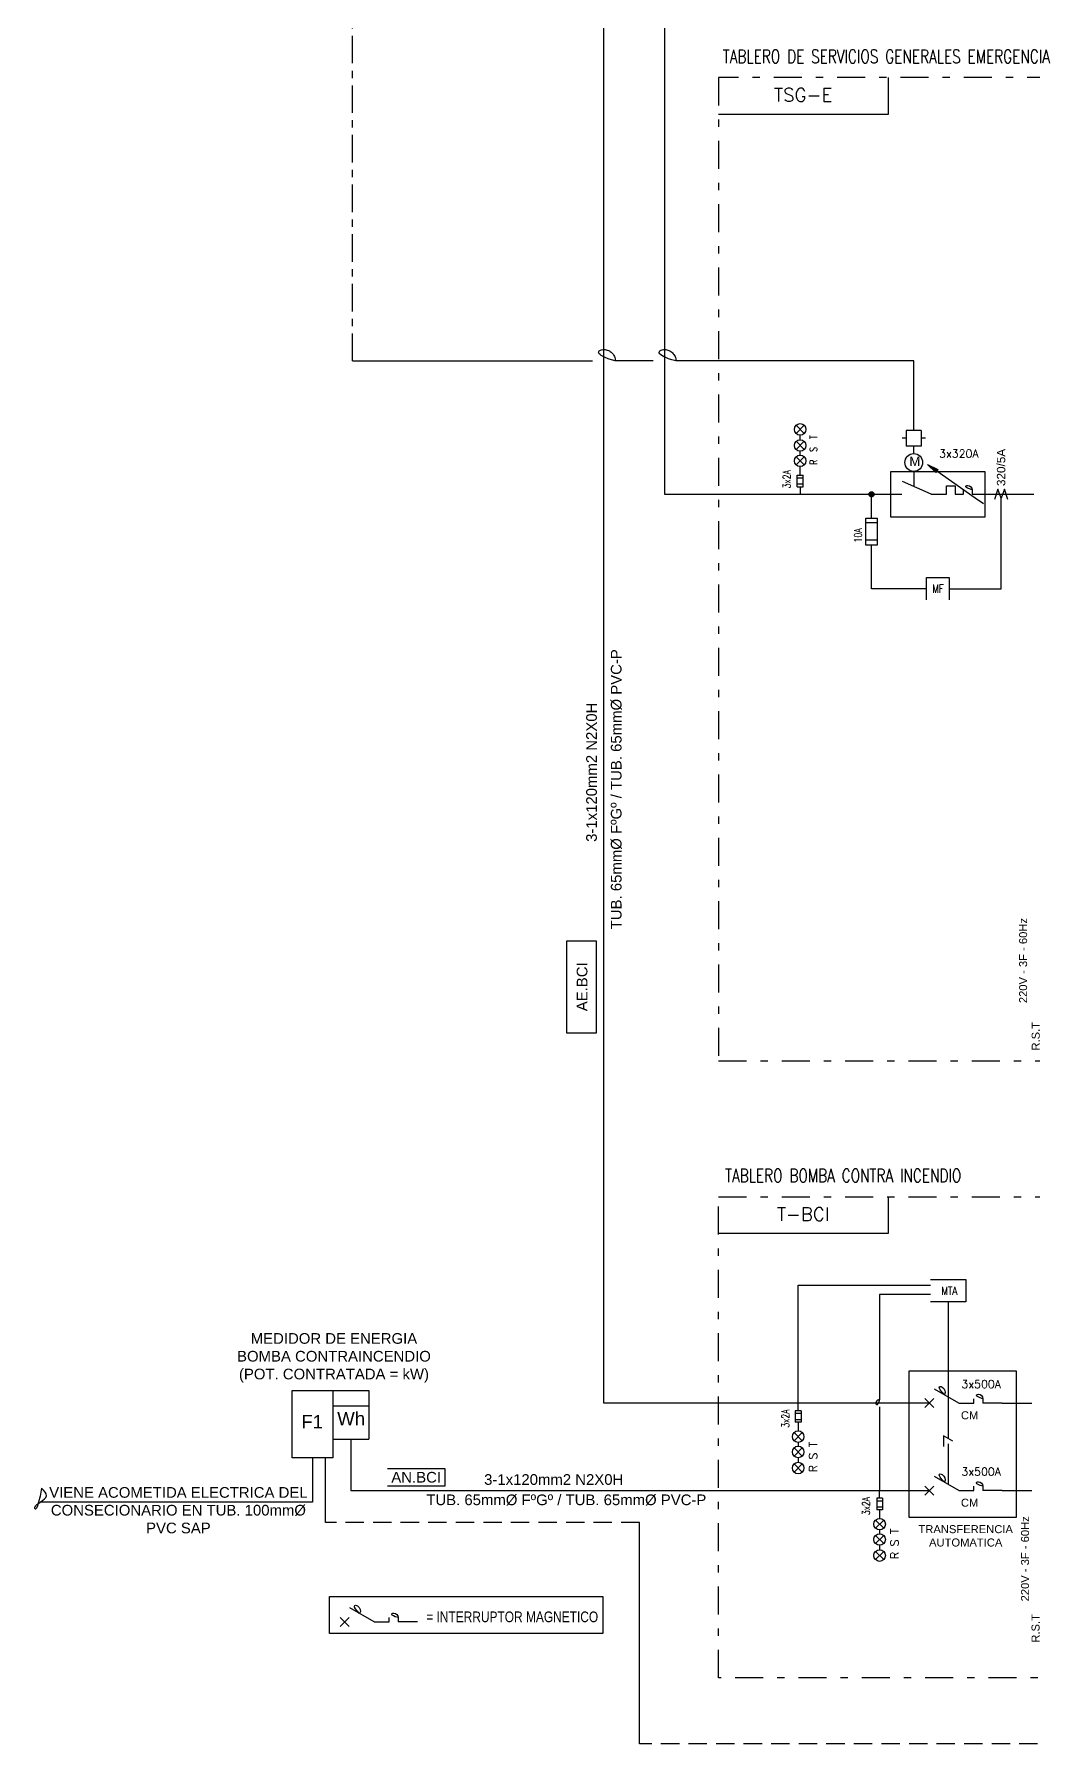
# Model space of a CAD drawing. Header units: millimetres. Extents: x 3435921466 to 3435921548, y 3277630854 to 3277630972.
# Drawn here: x 3435921468.06 to 3435921481.66, y 3277630856.37 to 3277630879.63 of the extents above; entities that cross this region are included whole.
import ezdxf
from ezdxf.enums import TextEntityAlignment as Align

# ---------------------------------------------------------------- set-up
doc = ezdxf.new("R2010")
doc.units = ezdxf.units.MM
for name, pattern in [('CENTER', [2, 1.25, -0.25, 0.25, -0.25]), ('CONTINUA', [0]), ('DASHDOT', [25.4, 12.7, -6.35, 0, -6.35]), ('HIDDEN', [0.375, 0.25, -0.125]), ('JIS_09_08', [10.75, 8, -0.55, 0.55, -0.55, 0.55, -0.55])]:
    doc.linetypes.add(name, pattern=pattern)
for name, color, linetype in [('0-T', 7, 'Continuous'), ('DETALLE', 251, 'Continuous'), ('ESQUEMAS', 3, 'Continuous'), ('IE-Diagrama', 7, 'Continuous'), ('IE-Tableros', 3, 'Continuous'), ('IE-Textos', 7, 'Continuous'), ('IE-TIERRA', 3, 'JIS_09_08'), ('IE-UNIFILAR', 3, 'Continuous'), ('TRAZOS', 7, 'Continuous'), ('X-TIT', 6, 'Continuous')]:
    doc.layers.add(name, color=color, linetype=linetype)
doc.layers.add('0-TEXTO', color=7, linetype='Continuous', lineweight=0)
doc.styles.add('Arial_28', font='arial.ttf', dxfattribs={"height": 0.001451})
doc.styles.add('EG-Romans', font='romans.shx')
doc.styles.add('GMI', font='romans.shx', dxfattribs={"width": 0.75})
doc.styles.add('ROMANS', font='romans.shx', dxfattribs={"width": 1.2})
doc.styles.add('TEXT-0.10', font='arial.ttf', dxfattribs={"height": 0.1})

# ---------------------------------------------------------------- blocks, each defined once
blk = doc.blocks.new('A$C7A972E4D')
at = {"layer": 'IE-Tableros', "color": 0}
blk.add_lwpolyline([(0.041, -0.193), (-0.255, -0.096), (0, 0), (-0.255, 0.096), (0.041, 0.193)], dxfattribs=at)
blk = doc.blocks.new('CM1')
at = {"color": 0}
for p, q in [((0, 0), (-0.431, 0.19)), ((0, 0), (0.227, 0)), ((0.227, 0.129), (0.36, 0.129)), ((0.227, 0.129), (0.36, 0.129)), ((0.227, 0), (0.227, 0.129)), ((0.227, 0), (0.227, 0.129)), ((0.36, 0.129), (0.36, 0)), ((0.36, 0.129), (0.36, 0)), ((0.483, 0), (0.483, 0.066)), ((0.483, 0), (0.483, 0.066)), ((0.616, 0.066), (0.616, 0)), ((0.616, 0.066), (0.616, 0)), ((0.36, 0), (0.483, 0)), ((0.36, 0), (0.483, 0)), ((0.616, 0), (1.136, 0))]:
    blk.add_line(p, q, dxfattribs=at)
at = {"color": 0, "lineweight": 0, "const_width": 0.0175}
for points in [[(-0.375, 0.067), (-0.509, -0.067)], [(-0.375, -0.067), (-0.509, 0.067)]]:
    blk.add_lwpolyline(points, dxfattribs=at)
at = {"color": 0}
blk.add_arc((0.549, 0.066), 0.0664, 0, 180, dxfattribs=at)
blk.add_arc((0.549, 0.066), 0.0664, 0, 180, dxfattribs=at)
blk = doc.blocks.new('medidor energia')
for p, q in [((-0.134, 0.364), (0.134, 0.364)), ((-0.134, 0.364), (0.134, 0.364)), ((-0.134, 0.364), (-0.134, 0)), ((-0.134, 0.364), (-0.134, 0)), ((0.134, 0.364), (0.134, 0)), ((0.134, 0.364), (0.134, 0)), ((-0.134, 0.25), (0.134, 0.25)), ((-0.134, 0.25), (0.134, 0.25)), ((-0.134, 0), (0.134, 0)), ((-0.134, 0), (0.134, 0))]:
    blk.add_line(p, q)
at = {"layer": '0-TEXTO', "style": 'TEXT-0.10'}
blk.add_text('Wh', height=0.1, dxfattribs=at).set_placement((-0.102, 0.104))
blk = doc.blocks.new('PIL')
at = {"linetype": 'CONTINUA'}
for p, q in [((-12.63, -0.66), (-14.47, 1.18)), ((-12.63, 1.18), (-14.47, -0.66)), ((-11.24, 0.26), (-12.25, 0.26)), ((-9.01, -0.66), (-10.86, 1.18)), ((-9.01, 1.18), (-10.86, -0.66)), ((-7.79, 0.26), (-8.63, 0.26)), ((-5.56, -0.66), (-7.4, 1.18)), ((-5.56, 1.18), (-7.4, -0.66)), ((-3.25, 0.26), (-5.18, 0.26)), ((-3.25, -0.39), (-3.25, 0.91)), ((-0.65, 0.91), (-3.25, 0.91)), ((-2.6, 0.91), (-2.6, -0.39)), ((-1.3, 0.91), (-2.6, 0.91)), ((-1.3, -0.39), (-1.3, 0.91)), ((-0.65, -0.39), (-0.65, 0.91)), ((-0.65, 0.26), (1.05, 0.26)), ((-2.6, -0.39), (-3.25, -0.39)), ((-0.65, -0.39), (-2.6, -0.39))]:
    blk.add_line(p, q, dxfattribs=at)
at = {"linetype": 'CONTINUA', "const_width": 0.38, "flags": 128}
blk.add_lwpolyline([(0.81, 0.26, 1), (1.29, 0.26, 1)], format="xyb", close=True, dxfattribs=at)
at = {"linetype": 'CONTINUA'}
for centre in [(-13.55, 0.26), (-9.93, 0.26), (-6.48, 0.26)]:
    blk.add_circle(centre, 1.3, dxfattribs=at)
blk = doc.blocks.new('msgnr')
at = {"layer": 'IE-UNIFILAR'}
for p, q in [((0.401, 0), (0.07, 0.191)), ((0.401, 0), (0.607, 0)), ((0.607, 0), (0.607, 0.06)), ((0.607, 0), (0.607, 0.06)), ((0.728, 0.06), (0.728, 0)), ((0.728, 0.06), (0.728, 0)), ((0.991, 0), (0.728, 0))]:
    blk.add_line(p, q, dxfattribs=at)
for points in [[(0.061, 0.061), (-0.061, -0.061)], [(0.061, -0.061), (-0.061, 0.061)]]:
    blk.add_lwpolyline(points, dxfattribs=at)
for centre, radius, start, end in [((0.137, 0.152), 0.0773, 330.3015, 149.6985), ((0.668, 0.06), 0.0602, 0, 180), ((0.668, 0.06), 0.0602, 0, 180)]:
    blk.add_arc(centre, radius, start, end, dxfattribs=at)

msp = doc.modelspace()

# ---------------------------------------------------------------- hatches: boundary and pattern name
at = {"layer": 'IE-UNIFILAR'}
msp.add_hatch(color=256, dxfattribs=at).paths.add_polyline_path([(3435921480.32616, 3277630873.665995), (3435921480.215976, 3277630873.773676), (3435921480.355136, 3277630873.707545)], flags=0)
at = {"layer": 'IE-UNIFILAR', "linetype": 'CENTER', "ltscale": 0.6}
h = msp.add_hatch(color=140, dxfattribs=at)
edge = h.paths.add_edge_path()
edge.add_arc((3435921479.452976, 3277630873.36941), 0.03415, 0, 360)

# ---------------------------------------------------------------- linework, layer by layer
msp.add_lwpolyline([(3435921480.558856, 3277630860.485316), (3435921480.431217, 3277630860.559), (3435921480.431217, 3277630860.411631)], close=True)
at = {"layer": 'DETALLE', "color": 4, "linetype": 'Continuous'}
msp.add_lwpolyline([(3435921475.796266, 3277630857.871475), (3435921472.077277, 3277630857.871475), (3435921472.077277, 3277630858.371033), (3435921475.796266, 3277630858.371033)], close=True, dxfattribs=at)
at = {"layer": 'IE-Tableros'}
for points in [[(3435921480.202198, 3277630871.932475), (3435921480.202198, 3277630872.237803), (3435921480.507526, 3277630872.237803), (3435921480.507526, 3277630871.932475)], [(3435921480.25481, 3277630862.686015), (3435921480.735248, 3277630862.686015), (3435921480.735248, 3277630862.380671), (3435921480.25481, 3277630862.380671)], [(3435921471.56789, 3277630861.174265), (3435921472.123966, 3277630861.174265), (3435921472.123966, 3277630860.261729), (3435921471.56789, 3277630860.261729)]]:
    msp.add_lwpolyline(points, close=True, dxfattribs=at)
at = {"layer": 'IE-Textos', "lineweight": -3}
for points in [[(3435921475.304892, 3277630867.293257), (3435921475.70459, 3277630867.293257), (3435921475.70459, 3277630866.037909), (3435921475.304892, 3277630866.037909)], [(3435921472.868723, 3277630860.116327), (3435921473.645191, 3277630860.116327), (3435921473.645191, 3277630859.87192), (3435921472.868723, 3277630859.87192)]]:
    msp.add_lwpolyline(points, close=True, dxfattribs=at)
at = {"layer": 'IE-TIERRA', "color": 13, "linetype": 'HIDDEN'}
for p, q in [((3435921472.022922, 3277630859.38177), (3435921472.022922, 3277630860.261729)), ((3435921476.295566, 3277630859.38177), (3435921472.022922, 3277630859.38177)), ((3435921476.295566, 3277630856.368586), (3435921476.295566, 3277630859.38177)), ((3435921495.962644, 3277630856.368586), (3435921476.295566, 3277630856.368586))]:
    msp.add_line(p, q, dxfattribs=at)
at = {"layer": 'IE-UNIFILAR', "color": 140, "linetype": 'CENTER', "ltscale": 0.3}
for p, q in [((3435921472.390008, 3277630875.182932), (3435921475.655734, 3277630875.182932)), ((3435921480.495029, 3277630862.380671), (3435921480.495029, 3277630860.522166))]:
    msp.add_line(p, q, dxfattribs=at)
at = {"layer": 'IE-UNIFILAR'}
for p, q in [((3435921480.12862, 3277630874.237925), (3435921479.926013, 3277630874.237925)), ((3435921479.926013, 3277630874.237925), (3435921479.926013, 3277630874.02534)), ((3435921479.926013, 3277630874.237925), (3435921479.926013, 3277630874.237925)), ((3435921480.027317, 3277630874.296473), (3435921480.027317, 3277630874.296473)), ((3435921480.027317, 3277630874.237925), (3435921480.027317, 3277630874.296473)), ((3435921480.027317, 3277630874.237925), (3435921480.027317, 3277630874.237925)), ((3435921480.12862, 3277630874.237925), (3435921480.12862, 3277630874.02534)), ((3435921480.12862, 3277630874.237925), (3435921480.12862, 3277630874.237925)), ((3435921479.926013, 3277630874.131632), (3435921479.86745, 3277630874.131632)), ((3435921479.86745, 3277630874.131632), (3435921479.86745, 3277630874.131632)), ((3435921479.926013, 3277630874.131632), (3435921479.926013, 3277630874.131632)), ((3435921480.12862, 3277630874.02534), (3435921479.926013, 3277630874.02534)), ((3435921479.926013, 3277630874.02534), (3435921479.926013, 3277630874.02534)), ((3435921480.027317, 3277630873.923075), (3435921480.027317, 3277630874.02534)), ((3435921480.027317, 3277630874.02534), (3435921480.027317, 3277630874.02534)), ((3435921480.187168, 3277630874.131632), (3435921480.12862, 3277630874.131632)), ((3435921480.12862, 3277630874.131632), (3435921480.12862, 3277630874.131632)), ((3435921480.12862, 3277630874.02534), (3435921480.12862, 3277630874.02534)), ((3435921480.187168, 3277630874.131632), (3435921480.187168, 3277630874.131632)), ((3435921480.027317, 3277630873.923075), (3435921480.027317, 3277630873.923075)), ((3435921480.14838, 3277630873.802012), (3435921480.14838, 3277630873.802012)), ((3435921480.32616, 3277630873.665995), (3435921480.215976, 3277630873.773676)), ((3435921480.215976, 3277630873.773676), (3435921480.355136, 3277630873.707545)), ((3435921480.027317, 3277630873.680933), (3435921480.027317, 3277630873.680933)), ((3435921480.027317, 3277630873.680933), (3435921480.027317, 3277630873.474299)), ((3435921480.355136, 3277630873.707545), (3435921480.32616, 3277630873.665995)), ((3435921481.296466, 3277630873.36941), (3435921481.660099, 3277630873.36941)), ((3435921481.230505, 3277630861.003916), (3435921481.633607, 3277630861.003916)), ((3435921472.366001, 3277630859.813136), (3435921480.23993, 3277630859.813136)), ((3435921481.230505, 3277630859.813136), (3435921481.633607, 3277630859.813136))]:
    msp.add_line(p, q, dxfattribs=at)
for points in [[(3435921487.228641, 3277630882.331492), (3435921487.228641, 3277630880.065745), (3435921476.635868, 3277630880.065745), (3435921476.635868, 3277630873.36941), (3435921479.863864, 3277630873.36941)], [(3435921480.227497, 3277630861.003916), (3435921475.81113, 3277630861.003916), (3435921475.81113, 3277630881.929514), (3435921471.129021, 3277630881.929514)], [(3435921479.528858, 3277630873.045451), (3435921479.528858, 3277630872.678538), (3435921479.377094, 3277630872.678538), (3435921479.377094, 3277630873.045451), (3435921479.528858, 3277630873.045451)], [(3435921479.528858, 3277630872.979075), (3435921479.377094, 3277630872.979075)], [(3435921479.377094, 3277630872.75059), (3435921479.528858, 3277630872.75059)], [(3435921472.366001, 3277630860.51356), (3435921472.366001, 3277630859.813136)], [(3435921471.845935, 3277630860.261729), (3435921471.845935, 3277630859.656703), (3435921468.13822, 3277630859.656703)]]:
    msp.add_lwpolyline(points, dxfattribs=at)
at = {"layer": 'IE-UNIFILAR', "color": 140, "linetype": 'CENTER', "ltscale": 0.3}
for points in [[(3435921472.390008, 3277630875.182932), (3435921472.390008, 3277630881.416468)], [(3435921476.480472, 3277630875.182932), (3435921475.966526, 3277630875.182932)], [(3435921480.027317, 3277630874.296473), (3435921480.027317, 3277630875.182932), (3435921476.791264, 3277630875.182932)], [(3435921479.452976, 3277630873.045451), (3435921479.452976, 3277630873.36941)], [(3435921480.507526, 3277630872.085139), (3435921481.217533, 3277630872.085139), (3435921481.217533, 3277630873.318461)], [(3435921480.202198, 3277630872.085139), (3435921479.452976, 3277630872.085139), (3435921479.452976, 3277630872.678538)], [(3435921478.453952, 3277630861.003916), (3435921478.453952, 3277630862.608485), (3435921480.25481, 3277630862.608485)], [(3435921480.25481, 3277630862.480494), (3435921479.56287, 3277630862.480494), (3435921479.56287, 3277630861.052317)], [(3435921479.56287, 3277630860.955515), (3435921479.56287, 3277630859.813136)], [(3435921480.495029, 3277630860.448466), (3435921480.495029, 3277630859.899302)]]:
    msp.add_lwpolyline(points, dxfattribs=at)
at = {"layer": 'IE-UNIFILAR', "flags": 128}
msp.add_lwpolyline([(3435921480.340656, 3277630873.686762), (3435921480.864139, 3277630873.321833), (3435921480.976963, 3277630873.243189)], dxfattribs=at)
at = {"layer": 'IE-UNIFILAR'}
msp.add_circle((3435921480.027317, 3277630873.802012), 0.121065, dxfattribs=at)
at = {"layer": 'IE-UNIFILAR', "color": 140, "linetype": 'CENTER', "ltscale": 0.6}
msp.add_circle((3435921479.452976, 3277630873.36941), 0.03415, dxfattribs=at)
at = {"layer": 'IE-UNIFILAR', "color": 140, "linetype": 'CENTER', "ltscale": 0.3}
for centre in [(3435921475.81113, 3277630875.182932), (3435921476.635868, 3277630875.182932)]:
    msp.add_arc(centre, 0.155396, 0, 180, dxfattribs=at)
at = {"layer": 'IE-UNIFILAR', "color": 140, "linetype": 'CENTER', "ltscale": 0.6}
msp.add_arc((3435921479.56287, 3277630861.003916), 0.0484, 90, 270, dxfattribs=at)
at = {"layer": 'IE-UNIFILAR'}
msp.add_spline([(3435921468.15795, 3277630859.8482), (3435921468.225028, 3277630859.742701), (3435921468.066916, 3277630859.584467), (3435921468.148367, 3277630859.464594)], degree=3, dxfattribs=at)
at = {"layer": 'TRAZOS', "color": 3, "linetype": 'DASHDOT', "ltscale": 0.03}
for p, q in [((3435921479.677051, 3277630879.038828), (3435921479.677051, 3277630878.538432)), ((3435921479.677051, 3277630878.538432), (3435921477.368381, 3277630878.538432)), ((3435921479.677051, 3277630863.810908), (3435921479.677051, 3277630863.310511)), ((3435921479.677051, 3277630863.310511), (3435921477.368381, 3277630863.310511))]:
    msp.add_line(p, q, dxfattribs=at)
for points in [[(3435921477.368381, 3277630879.038828), (3435921477.368381, 3277630865.658885), (3435921485.400827, 3277630865.658885), (3435921485.400827, 3277630879.038828)], [(3435921477.368381, 3277630857.264674), (3435921477.368381, 3277630863.810908), (3435921485.737155, 3277630863.810908), (3435921485.737155, 3277630857.264674)]]:
    msp.add_lwpolyline(points, close=True, dxfattribs=at)
at = {"layer": 'TRAZOS', "linetype": 'HIDDEN', "ltscale": 0.5}
for points in [[(3435921479.713748, 3277630873.058115), (3435921479.713748, 3277630873.680705), (3435921480.995975, 3277630873.680705), (3435921480.995975, 3277630873.058115)], [(3435921479.963916, 3277630859.447703), (3435921479.963916, 3277630861.443354), (3435921481.419681, 3277630861.443354), (3435921481.419681, 3277630859.447703)]]:
    msp.add_lwpolyline(points, close=True, dxfattribs=at)

# ---------------------------------------------------------------- block references
at = {"layer": '0-T', "color": 13, "linetype": 'HIDDEN'}
for p in [(3435921480.23993, 3277630861.003916), (3435921480.23993, 3277630859.813136), (3435921472.283301, 3277630858.025887)]:
    msp.add_blockref('msgnr', p, dxfattribs=at)
at = {"layer": 'IE-Tableros', "xscale": -0.4761574074073566, "yscale": 0.4761574074073566, "zscale": 0.4761574074073566, "rotation": 89.9999999999992}
msp.add_blockref('A$C7A972E4D', (3435921481.217533, 3277630873.318461), dxfattribs=at)
at = {"layer": 'IE-Tableros', "xscale": 1.815, "yscale": 1.815, "zscale": 1.815}
msp.add_blockref('medidor energia', (3435921472.367099, 3277630860.51356), dxfattribs=at)
at = {"layer": 'IE-UNIFILAR', "xscale": 0.06050000000000001, "yscale": 0.06050000000000001, "zscale": 0.06050000000000001}
for p, rotation in [((3435921478.46593, 3277630873.432955), 270), ((3435921478.469838, 3277630860.940371), 90), ((3435921479.578755, 3277630859.74959), 90)]:
    msp.add_blockref('PIL', p, dxfattribs=dict(at, rotation=rotation))
at = {"layer": 'IE-UNIFILAR', "xscale": 0.9075000000000002, "yscale": 0.9075000000000002, "zscale": 0.9075000000000002}
msp.add_blockref('CM1', (3435921480.265232, 3277630873.36941), dxfattribs=at)

# ---------------------------------------------------------------- texts
at = {"layer": '0-T', "style": 'TEXT-0.10'}
for s, p in [(' TUB. 65mmØ FºGº / TUB. 65mmØ PVC-P', (3435921476.051036, 3277630867.394664)), ('3-1x120mm2 N2X0H', (3435921475.714977, 3277630868.640266))]:
    msp.add_text(s, height=0.14520168, rotation=90, dxfattribs=at).set_placement(p)
for s, p in [('3-1x120mm2 N2X0H', (3435921474.181267, 3277630859.892003)), (' TUB. 65mmØ FºGº / TUB. 65mmØ PVC-P', (3435921473.338238, 3277630859.615543))]:
    msp.add_text(s, height=0.14520168, dxfattribs=at).set_placement(p)
at = {"layer": '0-T', "style": 'TEXT-0.10', "width": 0.8}
msp.add_text('= INTERRUPTOR MAGNETICO', height=0.14520168, dxfattribs=at).set_placement((3435921473.393836, 3277630858.023569, 0))
at = {"layer": '0-T', "char_height": 0.14520168, "attachment_point": 2, "style": 'TEXT-0.10'}
for s, insert, width in [('MEDIDOR DE ENERGIA\\PBOMBA CONTRAINCENDIO (POT. CONTRATADA = kW)', (3435921472.13805, 3277630861.956431), 3.10899079), ('VIENE ACOMETIDA ELECTRICA DEL CONSECIONARIO EN TUB. 100mm%%C PVC SAP', (3435921470.021198, 3277630859.861474), 3.58423124)]:
    msp.add_mtext(s, dxfattribs=dict(at, insert=insert, width=width))
at = {"layer": 'ESQUEMAS', "color": 7, "linetype": 'Continuous', "style": 'ROMANS', "width": 0.75}
for s, p in [('R  S  T ', (3435921478.714817, 3277630873.771691)), ('3x2A', (3435921478.349023, 3277630873.450431)), ('10A', (3435921479.319932, 3277630872.71374))]:
    msp.add_text(s, height=0.10285, rotation=90, dxfattribs=at).set_placement(p)
for p in [(3435921478.331982, 3277630860.793925), (3435921479.429032, 3277630859.603144)]:
    msp.add_text('3x2A', height=0.10285, rotation=90, dxfattribs=at).set_placement(p, align=Align.CENTER)
at = {"layer": 'IE-Diagrama', "lineweight": 0, "style": 'TEXT-0.10'}
msp.add_text('AE.BCI', height=0.1452, rotation=90, dxfattribs=at).set_placement((3435921475.513773, 3277630866.668579), align=Align.MIDDLE)
msp.add_text('AN.BCI', height=0.1452, dxfattribs=at).set_placement((3435921473.25668, 3277630859.995245), align=Align.MIDDLE)
at = {"layer": 'IE-Tableros', "style": 'ROMANS', "width": 0.8}
msp.add_text('MF', height=0.1089, dxfattribs=at).set_placement((3435921480.35744, 3277630872.085139), align=Align.MIDDLE)
at = {"layer": 'IE-Tableros', "color": 7, "style": 'ROMANS', "width": 0.8}
msp.add_text('MTA', height=0.1089, dxfattribs=at).set_placement((3435921480.511554, 3277630862.530772), align=Align.MIDDLE)
at = {"layer": 'IE-Textos', "color": 7, "lineweight": 0, "style": 'TEXT-0.10'}
for s, height, p in [('320/5A', 0.1142791, (3435921481.272769, 3277630873.481104)), ('220V - 3F - 60Hz ', 0.1089, (3435921481.569522, 3277630866.445933)), ('R,S,T', 0.1089, (3435921481.740787, 3277630865.800913)), ('220V - 3F - 60Hz ', 0.1089, (3435921481.59592, 3277630858.306223)), ('R,S,T', 0.1089, (3435921481.738849, 3277630857.744868))]:
    msp.add_text(s, height=height, rotation=90, dxfattribs=at).set_placement(p)
for p in [(3435921480.669253, 3277630860.784143), (3435921480.669253, 3277630859.594868)]:
    msp.add_text('CM', height=0.1089, dxfattribs=at).set_placement(p)
at = {"layer": 'IE-Textos', "color": 7, "style": 'ROMANS'}
for p in [(3435921478.712192, 3277630860.064194), (3435921479.821109, 3277630858.882006)]:
    msp.add_text('R S T ', height=0.1089, rotation=90, dxfattribs=at).set_placement(p)
at = {"layer": 'IE-Textos', "lineweight": 0, "char_height": 0.1089, "width": 0.71859566, "attachment_point": 2, "line_spacing_factor": 0.941778, "style": 'EG-Romans'}
for s, insert in [('3x320A', (3435921480.640659, 3277630873.977198)), ('3x500A', (3435921480.944629, 3277630861.316706)), ('3x500A', (3435921480.944629, 3277630860.125926))]:
    msp.add_mtext(s, dxfattribs=dict(at, insert=insert))
at = {"layer": 'IE-Textos', "insert": (3435921471.841648, 3277630860.842112), "char_height": 0.1815, "width": 2.23216449, "attachment_point": 2, "style": 'TEXT-0.10'}
msp.add_mtext('F1', dxfattribs=at)
at = {"layer": 'IE-Textos', "lineweight": 0, "insert": (3435921480.734134, 3277630859.343485), "char_height": 0.1089, "width": 2.05216133, "attachment_point": 2, "style": 'EG-Romans'}
msp.add_mtext('{\\fArial|b0|i0|c238|p34;TRANSFERENCIA AUTOMATICA}', dxfattribs=at)
at = {"layer": 'IE-UNIFILAR', "insert": (3435921479.967136, 3277630873.881388), "char_height": 0.128902, "width": 0.17832589, "attachment_point": 1, "line_spacing_factor": 0.941778, "style": 'Arial_28'}
msp.add_mtext('M', dxfattribs=at)
at = {"layer": 'X-TIT', "color": 3, "linetype": 'DASHDOT', "lineweight": 5, "style": 'GMI', "width": 0.75}
for s, p in [('TABLERO DE SERVICIOS GENERALES EMERGENCIA', (3435921477.428241, 3277630879.236842)), ('TABLERO BOMBA CONTRA INCENDIO', (3435921477.459888, 3277630864.008921))]:
    msp.add_text(s, height=0.1815, dxfattribs=at).set_placement(p)
at = {"layer": 'X-TIT', "color": 3, "style": 'GMI'}
for s, p in [('TSG-E', (3435921478.522708, 3277630878.80305)), ('T-BCI', (3435921478.522708, 3277630863.575129))]:
    msp.add_text(s, height=0.1815, dxfattribs=at).set_placement(p, align=Align.MIDDLE_CENTER)

doc.saveas('drawing.dxf')
